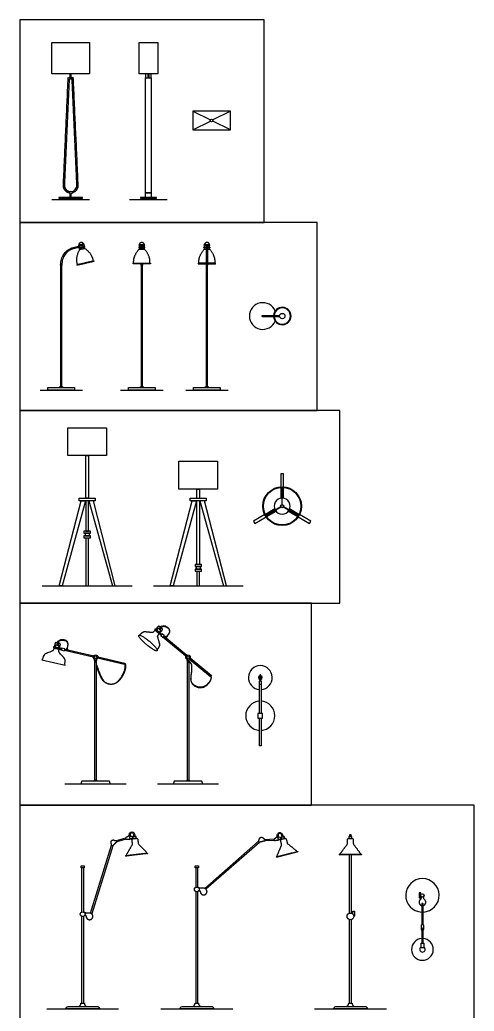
# Model space of a CAD drawing. Header units: millimetres. Extents: x 0 to 42.1, y -0.3 to 16.1.
# Drawn here: x 19.28 to 23.62, y 5.4 to 14.88 of the extents above; entities that cross this region are included whole.
import ezdxf

# ---------------------------------------------------------------- set-up
doc = ezdxf.new("R2010")
doc.units = ezdxf.units.MM
for name, color, linetype, true_color in [('2D$AG-DETAILS', 7, 'Continuous', 0x66ffff), ('2D$AG-DIAGRAM', 7, 'Continuous', 0xfecc66), ('2D$AG-FURNITURE', 7, 'Continuous', 0x66ccff), ('2D$AG-GUIDES', 7, 'Continuous', 0xcccccc), ('2D$X-VPRT', 6, 'Continuous', 0xff00ff), ('AG-DIAGRAM', 7, 'Continuous', 0xfecc66), ('AG-FURNITURE', 7, 'Continuous', 0x66ccff), ('X-VPRT', 6, 'Continuous', 0xff00ff)]:
    doc.layers.add(name, color=color, linetype=linetype, true_color=true_color)

msp = doc.modelspace()

# ---------------------------------------------------------------- linework, layer by layer
at = {"layer": '2D$AG-DETAILS'}
for points in [[(20.9304, 14.0036), (21.099, 13.9203)], [(21.2904, 14.0036), (21.1218, 13.9203)], [(20.9304, 13.8258), (21.099, 13.909)], [(21.2904, 13.8258), (21.1218, 13.909)]]:
    msp.add_lwpolyline(points, dxfattribs=at)
at = {"layer": '2D$AG-DIAGRAM'}
for points in [[(19.5833, 13.1587), (19.9433, 13.1587)], [(20.3267, 13.1587), (20.6867, 13.1587)], [(19.4706, 11.3368), (19.8763, 11.3368)], [(20.2407, 11.3368), (20.6465, 11.3368)], [(20.8638, 11.3368), (21.2696, 11.3368)], [(19.492, 9.4688), (20.3517, 9.4688)], [(20.554, 9.4688), (21.4136, 9.4688)]]:
    msp.add_lwpolyline(points, dxfattribs=at)
for points in [[(19.5345, 5.4261), (19.8782, 5.4261), (20.222, 5.4261)], [(20.6254, 5.4261), (20.9691, 5.4261), (21.3129, 5.4261)], [(22.0942, 5.4261), (22.4379, 5.4261), (22.7817, 5.4261)]]:
    msp.add_open_spline(points, degree=2, dxfattribs=at)
at = {"layer": '2D$AG-FURNITURE'}
for p, q in [((19.8493, 12.6814), (19.8988, 12.6929)), ((20.4182, 12.6862), (20.469, 12.6862)), ((21.0413, 12.6862), (21.0617, 12.6862)), ((21.0717, 12.6862), (21.0921, 12.6862))]:
    msp.add_line(p, q, dxfattribs=at)
for points in [[(19.5833, 14.6587), (19.9433, 14.6587), (19.9433, 14.3603), (19.5833, 14.3603)], [(20.4178, 14.6587), (20.5956, 14.6587), (20.5956, 14.3603), (20.4178, 14.3603)], [(19.7569, 14.3208), (19.7696, 14.3208), (19.7696, 14.3603), (19.7569, 14.3603)], [(20.4806, 14.3208), (20.5329, 14.3208), (20.5329, 14.3603), (20.4806, 14.3603)], [(20.4806, 14.3208), (20.5329, 14.3208), (20.5329, 13.2233), (20.4806, 13.2233)], [(20.5004, 14.3208), (20.5131, 14.3208), (20.5131, 14.3603), (20.5004, 14.3603)], [(20.9304, 14.0036), (20.9304, 13.8258), (21.2904, 13.8258), (21.2904, 14.0036)], [(19.649, 13.1714), (19.8776, 13.1714), (19.8776, 13.1778), (19.649, 13.1778)], [(19.6617, 13.1714), (19.8649, 13.1714), (19.8649, 13.1587), (19.6617, 13.1587)], [(20.4305, 13.1714), (20.5829, 13.1714), (20.5829, 13.1778), (20.4305, 13.1778)], [(20.4432, 13.1714), (20.5702, 13.1714), (20.5702, 13.1587), (20.4432, 13.1587)], [(20.4806, 13.2233), (20.5329, 13.2233), (20.5329, 13.1778), (20.4806, 13.1778)], [(19.8009, 11.3368), (19.5459, 11.3368), (19.5459, 11.3622), (19.8009, 11.3622)], [(19.6544, 11.3622), (19.6925, 11.3622), (19.6925, 11.3654), (19.6544, 11.3654)], [(20.5711, 11.3368), (20.3161, 11.3368), (20.3161, 11.3622), (20.5711, 11.3622)], [(20.4246, 11.3622), (20.4627, 11.3622), (20.4627, 11.3654), (20.4246, 11.3654)], [(21.1942, 11.3368), (20.9392, 11.3368), (20.9392, 11.3622), (21.1942, 11.3622)], [(21.0477, 11.3622), (21.0858, 11.3622), (21.0858, 11.3654), (21.0477, 11.3654)], [(19.7368, 10.9788), (20.1068, 10.9788), (20.1068, 10.7121), (19.7368, 10.7121)], [(19.9345, 10.307), (19.9091, 10.307), (19.9091, 10.7121), (19.9345, 10.7121)], [(20.7988, 10.6588), (21.1688, 10.6588), (21.1688, 10.3921), (20.7988, 10.3921)], [(19.9057, 10.2816), (19.6814, 9.4688), (19.6534, 9.4688), (19.8625, 10.2816)], [(19.8456, 10.2816), (19.8456, 10.307), (19.998, 10.307), (19.998, 10.2816)], [(19.9345, 10.2816), (19.9091, 10.2816), (19.9091, 9.9915), (19.9345, 9.9915)], [(19.938, 10.2816), (20.1623, 9.4688), (20.1903, 9.4688), (19.9812, 10.2816)], [(20.9677, 10.2816), (20.7433, 9.4688), (20.7153, 9.4688), (20.9245, 10.2816)], [(20.9076, 10.2816), (20.9076, 10.307), (21.06, 10.307), (21.06, 10.2816)], [(20.9999, 10.2816), (21.2243, 9.4688), (21.2523, 9.4688), (21.0432, 10.2816)], [(19.9532, 9.9915), (19.8904, 9.9915), (19.8904, 9.9725), (19.9532, 9.9725)], [(19.9532, 9.9471), (19.8904, 9.9471), (19.8904, 9.928), (19.9532, 9.928)], [(19.9424, 9.9725), (19.9013, 9.9725), (19.9013, 9.9471), (19.9424, 9.9471)], [(21.0152, 9.6715), (20.9524, 9.6715), (20.9524, 9.6525), (21.0152, 9.6525)], [(21.0152, 9.6271), (20.9524, 9.6271), (20.9524, 9.608), (21.0152, 9.608)], [(21.0044, 9.6525), (20.9632, 9.6525), (20.9632, 9.6271), (21.0044, 9.6271)], [(20.326, 7.0556), (20.3546, 7.0556), (20.3546, 7.0735), (20.326, 7.0735)], [(20.3611, 7.0525), (20.3913, 7.056), (20.3893, 7.0732), (20.3591, 7.0696)], [(20.3654, 7.0704), (20.383, 7.0725), (20.381, 7.0892), (20.3634, 7.0871)], [(21.745, 7.0469), (21.7734, 7.0506), (21.7711, 7.0684), (21.7427, 7.0647)], [(21.7802, 7.0484), (21.8098, 7.0558), (21.8055, 7.0726), (21.776, 7.0651)], [(21.7822, 7.0667), (21.7993, 7.071), (21.7952, 7.0873), (21.7781, 7.083)], [(22.4227, 7.055), (22.4532, 7.055), (22.4532, 7.0723), (22.4227, 7.0723)], [(22.4291, 7.0723), (22.4468, 7.0723), (22.4468, 7.0892), (22.4291, 7.0892)], [(19.8625, 6.7736), (19.8625, 6.792), (19.8939, 6.792), (19.8939, 6.7736)], [(20.9534, 6.7736), (20.9534, 6.792), (20.9848, 6.792), (20.9848, 6.7736)], [(23.1141, 6.0556), (23.1389, 6.0556), (23.1389, 6.0096), (23.1141, 6.0096)]]:
    msp.add_lwpolyline(points, close=True, dxfattribs=at)
for points in [[(20.4486, 12.545), (20.4486, 12.5333), (20.4386, 12.5333), (20.4386, 12.545)], [(21.7982, 10.4141), (21.7982, 10.5385), (21.7728, 10.5385), (21.7728, 10.4141)], [(20.9711, 10.307), (20.9711, 10.3921), (20.9965, 10.3921), (20.9965, 10.307)], [(21.7728, 10.4077), (21.7728, 10.3047)], [(21.784, 10.4082), (21.784, 10.2451)], [(21.7871, 10.2451), (21.7871, 10.4082)], [(21.7982, 10.3047), (21.7982, 10.4077)], [(20.9965, 10.2816), (20.9965, 9.6715), (20.9711, 9.6715), (20.9711, 10.2816)], [(21.6194, 10.1483), (21.5117, 10.0861), (21.5244, 10.0641), (21.6321, 10.1263)], [(21.7141, 10.203), (21.6249, 10.1514)], [(21.7713, 10.2231), (21.6301, 10.1416)], [(21.6316, 10.1389), (21.7728, 10.2204)], [(21.6376, 10.1294), (21.7268, 10.181)], [(21.7983, 10.2204), (21.9395, 10.1389)], [(21.941, 10.1416), (21.7998, 10.2231)], [(21.8443, 10.181), (21.9335, 10.1294)], [(21.9462, 10.1514), (21.857, 10.203)], [(21.939, 10.1263), (22.0467, 10.0641), (22.0594, 10.0861), (21.9517, 10.1483)], [(19.9091, 9.928), (19.9091, 9.4688), (19.9345, 9.4688), (19.9345, 9.928)], [(20.9711, 9.608), (20.9711, 9.4688), (20.9965, 9.4688), (20.9965, 9.608)], [(20.2006, 7.0349), (20.2899, 7.0618)], [(20.294, 7.0484), (20.2043, 7.0213)], [(20.3436, 7.0556), (20.3436, 7.0489), (20.3538, 7.0489)], [(20.3599, 7.0623), (20.3546, 7.0623)], [(21.0449, 6.5777), (21.5589, 7.0277)], [(21.5685, 7.0175), (21.0574, 6.5702)], [(21.6204, 7.045), (21.7092, 7.0495)], [(21.7143, 7.0356), (21.6207, 7.0309)], [(21.7625, 7.0492), (21.7634, 7.0426), (21.7735, 7.0439)], [(21.7778, 7.058), (21.7726, 7.0573)], [(19.954, 6.3407), (20.1538, 6.9895)], [(20.1673, 6.9854), (19.9665, 6.3332)], [(22.4276, 6.8986), (22.4276, 6.3406)], [(22.4483, 6.3406), (22.4483, 6.8986)], [(19.8886, 6.3512), (19.8886, 6.7736), (19.8678, 6.7736), (19.8678, 6.3512)], [(20.9795, 6.5882), (20.9795, 6.7736), (20.9587, 6.7736), (20.9587, 6.5882)], [(20.9587, 6.5476), (20.9587, 5.4801), (20.9795, 5.4801), (20.9795, 6.5476)], [(23.1115, 6.5155), (23.1115, 6.5338), (23.0968, 6.5338), (23.0968, 6.4882), (23.1115, 6.4882), (23.1115, 6.5066)], [(22.4607, 6.3327), (22.4607, 6.3587), (22.4763, 6.3587), (22.4763, 6.3124), (22.4698, 6.3124)], [(19.8678, 6.3106), (19.8678, 5.4801), (19.8886, 5.4801), (19.8886, 6.3106)], [(22.4276, 6.2802), (22.4276, 5.4801), (22.4483, 5.4801), (22.4483, 6.2802)]]:
    msp.add_lwpolyline(points, dxfattribs=at)
for centre, radius in [((21.1104, 13.9147), 0.0127), ((21.7869, 12.0461), 0.0254), ((21.7855, 10.2295), 0.185), ((21.7855, 10.2295), 0.1787), ((21.7855, 10.2295), 0.0156), ((21.7855, 10.2295), 0.0127), ((23.1265, 6.511), 0.0157), ((19.8782, 6.3309), 0.0228), ((22.4379, 6.3104), 0.0319)]:
    msp.add_circle(centre, radius, dxfattribs=at)
for centre, radius, start, end in [((21.6004, 12.0461), 0.1275, 21.97702, 338.02298), ((21.7869, 12.0461), 0.0833, 184.38211, 175.61789), ((21.7869, 12.0461), 0.0778, 184.69606, 175.30394), ((21.7855, 10.2295), 0.0762, 91.16008, 208.83992), ((21.7855, 10.2295), 0.0762, 331.16008, 88.83992), ((21.7855, 10.2295), 0.0762, 211.16008, 328.83992), ((23.1265, 6.511), 0.16, 272.52228, 267.47772), ((23.1265, 5.9947), 0.104, 93.88123, 86.11877), ((23.1265, 5.9947), 0.0262, 118.14413, 61.85587)]:
    msp.add_arc(centre, radius, start, end, dxfattribs=at)
for points, weights, degree, knots in [([(19.7569, 13.2233), (19.6879, 13.2293), (19.691, 13.2985), (19.7141, 13.8097), (19.7371, 14.3208), (19.7633, 14.3208), (19.7894, 14.3208), (19.8124, 13.8097), (19.8355, 13.2985), (19.8386, 13.2293), (19.7696, 13.2233), (19.7696, 13.2005), (19.7696, 13.1778), (19.7633, 13.1778), (19.7569, 13.1778), (19.7569, 13.2005), (19.7569, 13.2233)], [1, 0.722119362819, 1, 1, 1, 1, 1, 1, 1, 0.722119362819, 1, 1, 1, 1, 1, 1, 1], 2, [0.980078, 0.980078, 0.980078, 1.34246, 1.34246, 2.34246, 2.34246, 3.34246, 3.34246, 4.34246, 4.34246, 4.704842, 4.704842, 4.992681, 4.992681, 5.013514, 5.013514, 5.301353, 5.301353, 5.301353]), ([(19.7037, 13.298), (19.7265, 13.803), (19.7492, 14.3081), (19.7633, 14.3081), (19.7773, 14.3081), (19.8, 13.803), (19.8228, 13.298), (19.8239, 13.2725), (19.8063, 13.2541), (19.7887, 13.2357), (19.7633, 13.2357), (19.7378, 13.2357), (19.7202, 13.2541), (19.7026, 13.2725), (19.7037, 13.298)], [1, 1, 1, 1, 1, 1, 1, 0.919513550984, 1, 0.919513550984, 1, 0.919513550984, 1, 0.919513550984, 1], 2, [0, 0, 0, 2.007673, 2.007673, 3.096581, 3.096581, 5.104254, 5.104254, 5.493586, 5.493586, 5.882918, 5.882918, 6.272249, 6.272249, 6.661581, 6.661581, 6.661581]), ([(19.8932, 12.7311), (19.8939, 12.728), (19.8908, 12.7273), (19.8661, 12.7216), (19.8413, 12.7158), (19.8382, 12.7151), (19.8375, 12.7182), (19.8368, 12.7213), (19.8399, 12.722), (19.8646, 12.7277), (19.8893, 12.7335), (19.8924, 12.7342), (19.8932, 12.7311)], [1, 0.707106781185, 1, 1, 1, 0.707106781184, 1, 0.707106781185, 1, 1, 1, 0.707106781184, 1], 2, [0, 0, 0, 0.0163625, 0.0163625, 0.1650735, 0.1650735, 0.1814359, 0.1814359, 0.1977984, 0.1977984, 0.3465094, 0.3465094, 0.3628719, 0.3628719, 0.3628719]), ([(19.8889, 12.7334), (19.8802, 12.7523), (19.86, 12.7476), (19.8397, 12.7429), (19.8404, 12.7221)], [1, 0.773959509561, 1, 0.773959509562, 1], 2, [0.6072509, 0.6072509, 0.6072509, 0.7215385, 0.7215385, 0.8358262, 0.8358262, 0.8358262]), ([(19.8987, 12.7074), (19.8994, 12.7043), (19.8963, 12.7036), (19.8716, 12.6978), (19.8468, 12.6921), (19.8437, 12.6913), (19.843, 12.6944), (19.8423, 12.6975), (19.8454, 12.6983), (19.8701, 12.704), (19.8949, 12.7098), (19.898, 12.7105), (19.8987, 12.7074)], [1, 0.707106781185, 1, 1, 1, 0.707106781184, 1, 0.707106781185, 1, 1, 1, 0.707106781184, 1], 2, [0, 0, 0, 0.0163625, 0.0163625, 0.1650735, 0.1650735, 0.1814359, 0.1814359, 0.1977984, 0.1977984, 0.3465094, 0.3465094, 0.3628719, 0.3628719, 0.3628719]), ([(20.4722, 12.7247), (20.4722, 12.7215), (20.469, 12.7215), (20.4436, 12.7215), (20.4182, 12.7215), (20.415, 12.7215), (20.415, 12.7247), (20.415, 12.7279), (20.4182, 12.7279), (20.4436, 12.7279), (20.469, 12.7279), (20.4722, 12.7279), (20.4722, 12.7247)], [1, 0.707106781185, 1, 1, 1, 0.707106781184, 1, 0.707106781185, 1, 1, 1, 0.707106781184, 1], 2, [0, 0, 0, 0.0163625, 0.0163625, 0.1650735, 0.1650735, 0.1814359, 0.1814359, 0.1977984, 0.1977984, 0.3465094, 0.3465094, 0.3628719, 0.3628719, 0.3628719]), ([(20.4722, 12.7003), (20.4722, 12.6972), (20.469, 12.6972), (20.4436, 12.6972), (20.4182, 12.6972), (20.415, 12.6972), (20.415, 12.7003), (20.415, 12.7035), (20.4182, 12.7035), (20.4436, 12.7035), (20.469, 12.7035), (20.4722, 12.7035), (20.4722, 12.7003)], [1, 0.707106781185, 1, 1, 1, 0.707106781184, 1, 0.707106781185, 1, 1, 1, 0.707106781184, 1], 2, [0, 0, 0, 0.0163625, 0.0163625, 0.1650735, 0.1650735, 0.1814359, 0.1814359, 0.1977984, 0.1977984, 0.3465094, 0.3465094, 0.3628719, 0.3628719, 0.3628719]), ([(20.4685, 12.7279), (20.4644, 12.7482), (20.4436, 12.7482), (20.4228, 12.7482), (20.4187, 12.7279)], [1, 0.773959509561, 1, 0.773959509562, 1], 2, [0.6072509, 0.6072509, 0.6072509, 0.7215385, 0.7215385, 0.8358262, 0.8358262, 0.8358262]), ([(21.0953, 12.7247), (21.0953, 12.7215), (21.0921, 12.7215), (21.0667, 12.7215), (21.0413, 12.7215), (21.0381, 12.7215), (21.0381, 12.7247), (21.0381, 12.7279), (21.0413, 12.7279), (21.0667, 12.7279), (21.0921, 12.7279), (21.0953, 12.7279), (21.0953, 12.7247)], [1, 0.707106781185, 1, 1, 1, 0.707106781184, 1, 0.707106781185, 1, 1, 1, 0.707106781184, 1], 2, [0, 0, 0, 0.0163625, 0.0163625, 0.1650735, 0.1650735, 0.1814359, 0.1814359, 0.1977984, 0.1977984, 0.3465094, 0.3465094, 0.3628719, 0.3628719, 0.3628719]), ([(21.0617, 12.6972), (21.0515, 12.6972), (21.0413, 12.6972), (21.0381, 12.6972), (21.0381, 12.7003), (21.0381, 12.7035), (21.0413, 12.7035), (21.0515, 12.7035), (21.0617, 12.7035)], [1, 1, 1, 0.707106781184, 1, 0.707106781185, 1, 1, 1], 2, [0.1052972, 0.1052972, 0.1052972, 0.1650735, 0.1650735, 0.1814359, 0.1814359, 0.1977984, 0.1977984, 0.2575747, 0.2575747, 0.2575747]), ([(21.0916, 12.7279), (21.0875, 12.7482), (21.0667, 12.7482), (21.0459, 12.7482), (21.0418, 12.7279)], [1, 0.773959509561, 1, 0.773959509562, 1], 2, [0.6072509, 0.6072509, 0.6072509, 0.7215385, 0.7215385, 0.8358262, 0.8358262, 0.8358262]), ([(21.0617, 12.5333), (21.0617, 12.6272), (21.0617, 12.7097), (21.0617, 12.7146), (21.0667, 12.7146), (21.0717, 12.7146), (21.0717, 12.7097), (21.0717, 12.6272), (21.0717, 12.5333)], [1, 1, 1, 0.707106781187, 1, 0.707106781187, 1, 1, 1], 2, [0.1143346, 0.1143346, 0.1143346, 0.1497293, 0.1497293, 0.1753954, 0.1753954, 0.2010614, 0.2010614, 0.2364561, 0.2364561, 0.2364561]), ([(21.0717, 12.7035), (21.0819, 12.7035), (21.0921, 12.7035), (21.0953, 12.7035), (21.0953, 12.7003), (21.0953, 12.6972), (21.0921, 12.6972), (21.0819, 12.6972), (21.0717, 12.6972)], [1, 1, 1, 0.707106781184, 1, 0.707106781185, 1, 1, 1], 2, [0.2867331, 0.2867331, 0.2867331, 0.3465094, 0.3465094, 0.3628719, 0.3628719, 0.3792343, 0.3792343, 0.4390106, 0.4390106, 0.4390106]), ([(19.9865, 12.5718), (19.9858, 12.575), (19.9826, 12.5742), (19.9046, 12.5561), (19.8266, 12.5379), (19.8234, 12.5372), (19.8242, 12.534), (19.8249, 12.5308), (19.8281, 12.5315), (19.9061, 12.5497), (19.9841, 12.5678), (19.9873, 12.5686), (19.9865, 12.5718)], [1, 0.707106781187, 1, 1, 1, 0.707106781186, 1, 0.707106781187, 1, 1, 1, 0.707106781186, 1], 2, [0, 0, 0, 0.016922, 0.016922, 0.505416, 0.505416, 0.522338, 0.522338, 0.539259, 0.539259, 1.027753, 1.027753, 1.044675, 1.044675, 1.044675]), ([(20.527, 12.5483), (20.527, 12.5516), (20.5237, 12.5516), (20.4436, 12.5516), (20.3636, 12.5516), (20.3603, 12.5516), (20.3603, 12.5483), (20.3603, 12.545), (20.3636, 12.545), (20.4436, 12.545), (20.5237, 12.545), (20.527, 12.545), (20.527, 12.5483)], [1, 0.707106781187, 1, 1, 1, 0.707106781186, 1, 0.707106781187, 1, 1, 1, 0.707106781186, 1], 2, [0, 0, 0, 0.016922, 0.016922, 0.505416, 0.505416, 0.522338, 0.522338, 0.539259, 0.539259, 1.027753, 1.027753, 1.044675, 1.044675, 1.044675]), ([(21.0617, 12.5516), (21.0242, 12.5516), (20.9867, 12.5516), (20.9834, 12.5516), (20.9834, 12.5483), (20.9834, 12.545), (20.9867, 12.545), (21.0242, 12.545), (21.0617, 12.545)], [1, 1, 1, 0.707106781186, 1, 0.707106781187, 1, 1, 1], 2, [1.3210387, 1.3210387, 1.3210387, 1.5500908, 1.5500908, 1.5670126, 1.5670126, 1.5839343, 1.5839343, 1.8129864, 1.8129864, 1.8129864]), ([(21.0717, 12.545), (21.1092, 12.545), (21.1468, 12.545), (21.15, 12.545), (21.15, 12.5483), (21.15, 12.5516), (21.1468, 12.5516), (21.1092, 12.5516), (21.0717, 12.5516)], [1, 1, 1, 0.707106781186, 1, 0.707106781187, 1, 1, 1], 2, [0.7987012, 0.7987012, 0.7987012, 1.0277533, 1.0277533, 1.0446751, 1.0446751, 1.0615968, 1.0615968, 1.2906489, 1.2906489, 1.2906489]), ([(21.7624, 12.0397), (21.682, 12.0397), (21.6004, 12.0397), (21.594, 12.0397), (21.594, 12.0461), (21.594, 12.0524), (21.6004, 12.0524), (21.682, 12.0524), (21.7624, 12.0524)], [1, 1, 1, 0.707106781187, 1, 0.707106781187, 1, 1, 1], 2, [0.644819, 0.644819, 0.644819, 1.180654, 1.180654, 1.21347, 1.21347, 1.246286, 1.246286, 1.782121, 1.782121, 1.782121]), ([(20.1502, 7.0125), (20.1536, 7.0017), (20.1534, 6.9924), (20.1532, 6.9859), (20.1594, 6.9839), (20.1657, 6.982), (20.1692, 6.9875), (20.1739, 6.9949), (20.1831, 7.0014), (20.1863, 7.0037), (20.1885, 7.0069), (20.1934, 7.0141), (20.2023, 7.0196), (20.208, 7.0231), (20.206, 7.0294), (20.2039, 7.0358), (20.1973, 7.0354), (20.1876, 7.0347), (20.18, 7.0383), (20.1673, 7.0444), (20.1567, 7.0352), (20.146, 7.0259), (20.1502, 7.0125)], [1, 1, 1, 0.793995548962, 1, 0.793995548962, 1, 1, 1, 0.984219236863, 1, 1, 1, 0.787991010291, 1, 0.787991010291, 1, 1, 1, 0.836094443623, 1, 0.836094443623, 1], 2, [0.2763226, 0.2763226, 0.2763226, 0.3393226, 0.3393226, 0.369517, 0.369517, 0.3997115, 0.3997115, 0.4582965, 0.4582965, 0.483351, 0.483351, 0.5406708, 0.5406708, 0.5713188, 0.5713188, 0.6019668, 0.6019668, 0.653427, 0.653427, 0.7352103, 0.7352103, 0.8169935, 0.8169935, 0.8169935]), ([(20.3398, 7.0735), (20.3355, 7.0801), (20.3276, 7.0809), (20.3198, 7.0817), (20.3143, 7.0761), (20.3069, 7.0687), (20.2943, 7.0647), (20.2868, 7.0626), (20.2882, 7.0549), (20.2897, 7.0472), (20.2974, 7.048), (20.3103, 7.0493), (20.3247, 7.0482), (20.3344, 7.0474), (20.3398, 7.0556)], [1, 0.902078589555, 1, 0.902078589555, 1, 1, 1, 0.737918350559, 1, 0.737918350559, 1, 1, 1, 0.859644315732, 1], 2, [0.0311222, 0.0311222, 0.0311222, 0.0792496, 0.0792496, 0.1273771, 0.1273771, 0.2051549, 0.2051549, 0.2393867, 0.2393867, 0.2736185, 0.2736185, 0.3606867, 0.3606867, 0.4185196, 0.4185196, 0.4185196]), ([(20.2928, 6.8916), (20.3229, 6.9433), (20.353, 6.995), (20.3551, 6.9985), (20.3546, 7.0026), (20.3525, 7.0207), (20.3503, 7.0389), (20.3489, 7.051), (20.3611, 7.0525), (20.3762, 7.0542), (20.3913, 7.056), (20.4035, 7.0575), (20.4049, 7.0453), (20.4071, 7.0272), (20.4092, 7.009), (20.4097, 7.005), (20.4125, 7.002), (20.4538, 6.9587), (20.4951, 6.9154)], [1, 1, 1, 0.948528969924, 1, 1, 1, 0.707106781186, 1, 1, 1, 0.707106781186, 1, 1, 1, 0.948528969924, 1, 1, 1], 2, [0, 0, 0, 0.966956, 0.966956, 0.992857, 0.992857, 1.683794, 1.683794, 1.746923, 1.746923, 2.301047, 2.301047, 2.364175, 2.364175, 3.055113, 3.055113, 3.081014, 3.081014, 4.04797, 4.04797, 4.04797]), ([(21.5674, 7.0495), (21.5649, 7.0384), (21.56, 7.0305), (21.5565, 7.025), (21.5609, 7.0201), (21.5653, 7.0153), (21.5711, 7.0183), (21.5789, 7.0223), (21.5902, 7.0233), (21.5941, 7.0236), (21.5975, 7.0253), (21.6055, 7.029), (21.6159, 7.0293), (21.6226, 7.0294), (21.6241, 7.0359), (21.6255, 7.0424), (21.6196, 7.0454), (21.6109, 7.0498), (21.6061, 7.0567), (21.5982, 7.0684), (21.5844, 7.0658), (21.5705, 7.0632), (21.5674, 7.0495)], [1, 1, 1, 0.793995548962, 1, 0.793995548962, 1, 1, 1, 0.984219236863, 1, 1, 1, 0.787991010291, 1, 0.787991010291, 1, 1, 1, 0.836094443623, 1, 0.836094443623, 1], 2, [0.2763226, 0.2763226, 0.2763226, 0.3393226, 0.3393226, 0.369517, 0.369517, 0.3997115, 0.3997115, 0.4582965, 0.4582965, 0.483351, 0.483351, 0.5406708, 0.5406708, 0.5713188, 0.5713188, 0.6019668, 0.6019668, 0.653427, 0.653427, 0.7352103, 0.7352103, 0.8169935, 0.8169935, 0.8169935]), ([(21.7564, 7.0665), (21.7513, 7.0725), (21.7434, 7.0723), (21.7355, 7.072), (21.7308, 7.0658), (21.7244, 7.0574), (21.7124, 7.0519), (21.7052, 7.0488), (21.7077, 7.0414), (21.7101, 7.0339), (21.7177, 7.0357), (21.7303, 7.0387), (21.7447, 7.0394), (21.7545, 7.0399), (21.7587, 7.0487)], [1, 0.902078589555, 1, 0.902078589555, 1, 1, 1, 0.737918350559, 1, 0.737918350559, 1, 1, 1, 0.859644315732, 1], 2, [0.0311222, 0.0311222, 0.0311222, 0.0792496, 0.0792496, 0.1273771, 0.1273771, 0.2051549, 0.2051549, 0.2393867, 0.2393867, 0.2736185, 0.2736185, 0.3606867, 0.3606867, 0.4185196, 0.4185196, 0.4185196]), ([(21.7334, 6.88), (21.7565, 6.9352), (21.7797, 6.9903), (21.7813, 6.9941), (21.7803, 6.9981), (21.7758, 7.0158), (21.7713, 7.0335), (21.7684, 7.0454), (21.7802, 7.0484), (21.795, 7.0521), (21.8098, 7.0558), (21.8216, 7.0588), (21.8246, 7.0469), (21.8291, 7.0292), (21.8336, 7.0115), (21.8346, 7.0075), (21.8377, 7.005), (21.8843, 6.9674), (21.9308, 6.9298)], [1, 1, 1, 0.948528969924, 1, 1, 1, 0.707106781186, 1, 1, 1, 0.707106781186, 1, 1, 1, 0.948528969924, 1, 1, 1], 2, [0, 0, 0, 0.966956, 0.966956, 0.992857, 0.992857, 1.683794, 1.683794, 1.746923, 1.746923, 2.301047, 2.301047, 2.364175, 2.364175, 3.055113, 3.055113, 3.081014, 3.081014, 4.04797, 4.04797, 4.04797]), ([(22.3361, 6.9032), (22.3721, 6.9511), (22.408, 6.9989), (22.4105, 7.0022), (22.4105, 7.0063), (22.4105, 7.0245), (22.4105, 7.0428), (22.4105, 7.055), (22.4227, 7.055), (22.4379, 7.055), (22.4532, 7.055), (22.4654, 7.055), (22.4654, 7.0428), (22.4654, 7.0245), (22.4654, 7.0063), (22.4654, 7.0022), (22.4679, 6.9989), (22.5038, 6.9511), (22.5398, 6.9032)], [1, 1, 1, 0.948528969924, 1, 1, 1, 0.707106781186, 1, 1, 1, 0.707106781186, 1, 1, 1, 0.948528969924, 1, 1, 1], 2, [0, 0, 0, 0.966956, 0.966956, 0.992857, 0.992857, 1.683794, 1.683794, 1.746923, 1.746923, 2.301047, 2.301047, 2.364175, 2.364175, 3.055113, 3.055113, 3.081014, 3.081014, 4.04797, 4.04797, 4.04797]), ([(20.29, 6.8889), (20.2902, 6.8866), (20.2925, 6.8869), (20.3945, 6.8989), (20.4965, 6.9109), (20.4988, 6.9112), (20.4985, 6.9135), (20.4982, 6.9158), (20.496, 6.9155), (20.394, 6.9035), (20.292, 6.8915), (20.2897, 6.8912), (20.29, 6.8889)], [1, 0.707106781187, 1, 1, 1, 0.707106781185, 1, 0.707106781193, 1, 1, 1, 0.707106781186, 1], 2, [0, 0, 0, 0.011875, 0.011875, 0.685732, 0.685732, 0.697606, 0.697606, 0.709481, 0.709481, 1.383338, 1.383338, 1.395213, 1.395213, 1.395213]), ([(21.7309, 6.877), (21.7314, 6.8747), (21.7337, 6.8753), (21.8332, 6.9004), (21.9328, 6.9255), (21.935, 6.9261), (21.9345, 6.9283), (21.9339, 6.9305), (21.9317, 6.93), (21.8321, 6.9049), (21.7325, 6.8798), (21.7303, 6.8792), (21.7309, 6.877)], [1, 0.707106781187, 1, 1, 1, 0.707106781185, 1, 0.707106781193, 1, 1, 1, 0.707106781186, 1], 2, [0, 0, 0, 0.011875, 0.011875, 0.685732, 0.685732, 0.697606, 0.697606, 0.709481, 0.709481, 1.383338, 1.383338, 1.395213, 1.395213, 1.395213]), ([(22.3329, 6.9009), (22.3329, 6.8986), (22.3352, 6.8986), (22.4379, 6.8986), (22.5406, 6.8986), (22.5429, 6.8986), (22.5429, 6.9009), (22.5429, 6.9032), (22.5406, 6.9032), (22.4379, 6.9032), (22.3352, 6.9032), (22.3329, 6.9032), (22.3329, 6.9009)], [1, 0.707106781187, 1, 1, 1, 0.707106781185, 1, 0.707106781193, 1, 1, 1, 0.707106781186, 1], 2, [0, 0, 0, 0.011875, 0.011875, 0.685732, 0.685732, 0.697606, 0.697606, 0.709481, 0.709481, 1.383338, 1.383338, 1.395213, 1.395213, 1.395213]), ([(20.9919, 6.5679), (20.9919, 6.5907), (20.9691, 6.5907), (20.9463, 6.5907), (20.9463, 6.5679), (20.9463, 6.5451), (20.9691, 6.5451), (20.9919, 6.5451), (20.9919, 6.5679)], [1, 0.707106781187, 1, 0.707106781187, 1, 0.707106781187, 1, 0.707106781187, 1], 2, [0, 0, 0, 0.1174634, 0.1174634, 0.2349267, 0.2349267, 0.3523901, 0.3523901, 0.4698534, 0.4698534, 0.4698534]), ([(20.9872, 6.5541), (21.0013, 6.5608), (21.0035, 6.543), (21.0063, 6.5221), (21.0266, 6.5166), (21.047, 6.511), (21.0601, 6.5275), (21.0732, 6.5439), (21.0632, 6.5625), (21.0532, 6.581), (21.0322, 6.5792), (20.9996, 6.5756), (20.9826, 6.5863)], [1, 1, 1, 0.834669101498, 1, 0.834669101498, 1, 0.834669101498, 1, 0.834669101498, 1, 1, 1], 2, [0, 0, 0, 0.0893956, 0.0893956, 0.2183258, 0.2183258, 0.347256, 0.347256, 0.4761862, 0.4761862, 0.6051164, 0.6051164, 0.7193291, 0.7193291, 0.7193291]), ([(23.1153, 6.5), (23.1159, 6.4895), (23.1122, 6.4762), (23.0954, 6.4607), (23.0918, 6.4473), (23.0965, 6.4342), (23.1002, 6.4238), (23.1085, 6.4164), (23.1195, 6.4139)], [1, 1, 1, 0.879066015347, 0.879066015347, 1, 0.901767707646, 0.883327570399, 0.94467958826], 3, [0, 0, 0, 0, 0.1083568, 0.1083568, 0.2365758, 0.2365758, 0.2365758, 0.3407255, 0.3407255, 0.3407255, 0.3407255]), ([(23.1336, 6.4139), (23.1445, 6.4164), (23.1528, 6.4238), (23.1566, 6.4342), (23.1613, 6.4473), (23.1577, 6.4607), (23.1409, 6.4762), (23.1372, 6.4895), (23.1377, 6.5)], [0.944679588262, 0.883327570399, 0.901767707645, 1, 0.879066015347, 0.879066015347, 1, 1, 1], 3, [0.388864, 0.388864, 0.388864, 0.388864, 0.4930137, 0.4930137, 0.4930137, 0.6212327, 0.6212327, 0.7295895, 0.7295895, 0.7295895, 0.7295895]), ([(19.8963, 6.3171), (19.9104, 6.3238), (19.9125, 6.306), (19.9154, 6.2851), (19.9357, 6.2796), (19.956, 6.274), (19.9692, 6.2905), (19.9823, 6.307), (19.9723, 6.3255), (19.9623, 6.3441), (19.9413, 6.3422), (19.9087, 6.3386), (19.8917, 6.3493)], [1, 1, 1, 0.834669101498, 1, 0.834669101498, 1, 0.834669101498, 1, 0.834669101498, 1, 1, 1], 2, [0, 0, 0, 0.0893956, 0.0893956, 0.2183258, 0.2183258, 0.347256, 0.347256, 0.4761862, 0.4761862, 0.6051164, 0.6051164, 0.7193291, 0.7193291, 0.7193291]), ([(23.1336, 6.23), (23.1336, 6.4149), (23.1336, 6.4269), (23.1336, 6.4339), (23.1265, 6.4339), (23.1195, 6.4339), (23.1195, 6.4269), (23.1195, 6.4149), (23.1195, 6.23)], [1, 1, 1, 0.707106781187, 1, 0.707106781186, 1, 1, 1], 2, [1.390674, 1.390674, 1.390674, 2.603696, 2.603696, 2.639988, 2.639988, 2.67628, 2.67628, 3.889302, 3.889302, 3.889302]), ([(23.1336, 6.1791), (23.1386, 6.1805), (23.1386, 6.1858), (23.1386, 6.2046), (23.1386, 6.2233), (23.1386, 6.2303), (23.1316, 6.2303), (23.1265, 6.2303), (23.1214, 6.2303), (23.1144, 6.2303), (23.1144, 6.2233), (23.1144, 6.2046), (23.1144, 6.1858), (23.1144, 6.1805), (23.1195, 6.1791)], [1, 0.799192058221, 1, 1, 1, 0.707106781186, 1, 1, 1, 0.707106781187, 1, 1, 1, 0.799192058192, 1], 2, [0.2352241, 0.2352241, 0.2352241, 0.2648638, 0.2648638, 0.3879705, 0.3879705, 0.4240705, 0.4240705, 0.4575276, 0.4575276, 0.4936276, 0.4936276, 0.6167343, 0.6167343, 0.646374, 0.646374, 0.646374]), ([(23.1336, 6.0556), (23.1336, 6.1761), (23.1336, 6.1873), (23.1336, 6.1943), (23.1265, 6.1943), (23.1195, 6.1943), (23.1195, 6.1873), (23.1195, 6.1761), (23.1195, 6.0556)], [1, 1, 1, 0.707106781187, 1, 0.707106781186, 1, 1, 1], 2, [1.470032, 1.470032, 1.470032, 2.603696, 2.603696, 2.639988, 2.639988, 2.67628, 2.67628, 3.809944, 3.809944, 3.809944]), ([(20.0382, 5.4304), (20.0382, 5.4491), (20.0196, 5.4491), (19.8782, 5.4491), (19.7369, 5.4491), (19.7182, 5.4491), (19.7182, 5.4304), (19.7182, 5.4282), (19.7182, 5.4261), (19.8782, 5.4261), (20.0382, 5.4261), (20.0382, 5.4282), (20.0382, 5.4304)], [1, 0.707106781187, 1, 1, 1, 0.707106781187, 1, 1, 1, 1, 1, 1, 1], 2, [0.187605, 0.187605, 0.187605, 0.283843, 0.283843, 1.167144, 1.167144, 1.263382, 1.263382, 1.450987, 1.450987, 2.500987, 2.500987, 2.688592, 2.688592, 2.688592]), ([(21.1291, 5.4304), (21.1291, 5.4491), (21.1105, 5.4491), (20.9691, 5.4491), (20.8278, 5.4491), (20.8091, 5.4491), (20.8091, 5.4304), (20.8091, 5.4282), (20.8091, 5.4261), (20.9691, 5.4261), (21.1291, 5.4261), (21.1291, 5.4282), (21.1291, 5.4304)], [1, 0.707106781187, 1, 1, 1, 0.707106781187, 1, 1, 1, 1, 1, 1, 1], 2, [0.187605, 0.187605, 0.187605, 0.283843, 0.283843, 1.167144, 1.167144, 1.263382, 1.263382, 1.450987, 1.450987, 2.500987, 2.500987, 2.688592, 2.688592, 2.688592]), ([(22.598, 5.4304), (22.598, 5.4491), (22.5793, 5.4491), (22.4379, 5.4491), (22.2966, 5.4491), (22.2779, 5.4491), (22.2779, 5.4304), (22.2779, 5.4282), (22.2779, 5.4261), (22.4379, 5.4261), (22.598, 5.4261), (22.598, 5.4282), (22.598, 5.4304)], [1, 0.707106781187, 1, 1, 1, 0.707106781187, 1, 1, 1, 1, 1, 1, 1], 2, [0.187605, 0.187605, 0.187605, 0.283843, 0.283843, 1.167144, 1.167144, 1.263382, 1.263382, 1.450987, 1.450987, 2.500987, 2.500987, 2.688592, 2.688592, 2.688592])]:
    msp.add_rational_spline(points, weights, degree=degree, knots=knots, dxfattribs=at)
for points, degree, knots in [([(19.8447, 12.7014), (19.8231, 12.6964), (19.8064, 12.6925), (19.7896, 12.6886), (19.7744, 12.685), (19.744, 12.6715), (19.7074, 12.635), (19.6843, 12.5866), (19.6792, 12.5509), (19.6792, 12.5333), (19.6754, 12.5333), (19.6715, 12.5333), (19.6676, 12.5333), (19.6676, 12.5521), (19.6731, 12.5902), (19.6978, 12.642), (19.7374, 12.6813), (19.7705, 12.696), (19.787, 12.6998), (19.8037, 12.7037), (19.8205, 12.7076), (19.842, 12.7127)], 3, [1.081669, 1.081669, 1.081669, 1.081669, 1.348987, 1.348987, 1.348987, 1.502514, 1.671793, 1.849488, 2.023031, 2.023031, 2.023031, 2.061002, 2.061002, 2.061002, 2.245611, 2.435787, 2.618685, 2.785999, 2.785999, 2.785999, 3.053317, 3.053317, 3.053317, 3.053317]), ([(19.6671, 11.3654), (19.6671, 11.9494), (19.6671, 12.5333), (19.6734, 12.5333), (19.6798, 12.5333), (19.6798, 11.9494), (19.6798, 11.3654), (19.6734, 11.3654), (19.6671, 11.3654)], 2, [0, 0, 0, 3.884716, 3.884716, 3.926383, 3.926383, 7.8111, 7.8111, 7.852766, 7.852766, 7.852766]), ([(20.4373, 11.3654), (20.4373, 11.9494), (20.4373, 12.5333), (20.4436, 12.5333), (20.45, 12.5333), (20.45, 11.9494), (20.45, 11.3654), (20.4436, 11.3654), (20.4373, 11.3654)], 2, [0, 0, 0, 3.884716, 3.884716, 3.926383, 3.926383, 7.8111, 7.8111, 7.852766, 7.852766, 7.852766]), ([(21.0604, 11.3654), (21.0604, 11.9494), (21.0604, 12.5333), (21.0667, 12.5333), (21.0731, 12.5333), (21.0731, 11.9494), (21.0731, 11.3654), (21.0667, 11.3654), (21.0604, 11.3654)], 2, [0, 0, 0, 3.884716, 3.884716, 3.926383, 3.926383, 7.8111, 7.8111, 7.852766, 7.852766, 7.852766]), ([(20.3223, 7.0806), (20.3225, 7.0832), (20.3232, 7.0911), (20.3257, 7.1029), (20.3339, 7.1134), (20.3447, 7.1168), (20.3558, 7.1165), (20.3673, 7.1106), (20.3735, 7.1), (20.3756, 7.0921), (20.3762, 7.0889), (20.3762, 7.0886)], 3, [0.807482, 0.807482, 0.807482, 0.807482, 0.83301, 0.885844, 0.9247964, 0.9588444, 0.9939477, 1.0331718, 1.0808984, 1.1107408, 1.1134119, 1.1134119, 1.1134119, 1.1134119]), ([(20.3683, 7.0877), (20.3683, 7.0878), (20.3678, 7.0903), (20.3662, 7.0963), (20.3617, 7.1043), (20.3536, 7.1086), (20.347, 7.1086), (20.3423, 7.1078), (20.3378, 7.1058), (20.3345, 7.1009), (20.3322, 7.0943), (20.3309, 7.0875), (20.3305, 7.0827), (20.3303, 7.0804)], 3, [0.4489159, 0.4489159, 0.4489159, 0.4489159, 0.4496194, 0.4746277, 0.5103104, 0.5368777, 0.5619982, 0.57362, 0.5842251, 0.6097437, 0.6288176, 0.6542342, 0.6766082, 0.6766082, 0.6766082, 0.6766082]), ([(21.7381, 7.0712), (21.738, 7.0738), (21.7377, 7.0818), (21.7386, 7.0938), (21.7454, 7.1052), (21.7557, 7.1101), (21.7668, 7.1111), (21.7789, 7.1068), (21.7864, 7.0971), (21.7895, 7.0896), (21.7905, 7.0864), (21.7906, 7.0862)], 3, [0.807482, 0.807482, 0.807482, 0.807482, 0.83301, 0.885844, 0.9247964, 0.9588444, 0.9939477, 1.0331718, 1.0808984, 1.1107408, 1.1134119, 1.1134119, 1.1134119, 1.1134119]), ([(21.7828, 7.0842), (21.7828, 7.0843), (21.782, 7.0868), (21.7797, 7.0925), (21.7742, 7.0999), (21.7655, 7.1031), (21.759, 7.1022), (21.7545, 7.1008), (21.7502, 7.0982), (21.7476, 7.093), (21.7461, 7.0861), (21.7458, 7.0792), (21.746, 7.0744), (21.7461, 7.0721)], 3, [0.4489159, 0.4489159, 0.4489159, 0.4489159, 0.4496194, 0.4746277, 0.5103104, 0.5368777, 0.5619982, 0.57362, 0.5842251, 0.6097437, 0.6288176, 0.6542342, 0.6766082, 0.6766082, 0.6766082, 0.6766082]), ([(19.8315, 5.4491), (19.8584, 5.4491), (19.8623, 5.4801), (19.8782, 5.4801), (19.8941, 5.4801), (19.898, 5.4491), (19.9249, 5.4491)], 2, [-0.2029633, -0.2029633, -0.2029633, 0, 0, 0.0520977, 0.0520977, 0.255061, 0.255061, 0.255061]), ([(20.9224, 5.4491), (20.9493, 5.4491), (20.9532, 5.4801), (20.9691, 5.4801), (20.985, 5.4801), (20.9889, 5.4491), (21.0158, 5.4491)], 2, [-0.2029633, -0.2029633, -0.2029633, 0, 0, 0.0520977, 0.0520977, 0.255061, 0.255061, 0.255061]), ([(22.3913, 5.4491), (22.4181, 5.4491), (22.4221, 5.4801), (22.4379, 5.4801), (22.4538, 5.4801), (22.4578, 5.4491), (22.4846, 5.4491)], 2, [-0.2029633, -0.2029633, -0.2029633, 0, 0, 0.0520977, 0.0520977, 0.255061, 0.255061, 0.255061])]:
    msp.add_open_spline(points, degree=degree, knots=knots, dxfattribs=at)
for points in [[(19.8413, 12.7158), (19.8434, 12.707), (19.8454, 12.6983)], [(19.8468, 12.6921), (19.8481, 12.6867), (19.8493, 12.6814)], [(19.8949, 12.7098), (19.8928, 12.7186), (19.8908, 12.7273)], [(19.8988, 12.6929), (19.8976, 12.6983), (19.8963, 12.7036)], [(19.9801, 12.5737), (19.9704, 12.6401), (19.8988, 12.6929)], [(20.4182, 12.7215), (20.4182, 12.7125), (20.4182, 12.7035)], [(20.4182, 12.6972), (20.4182, 12.6917), (20.4182, 12.6862)], [(20.469, 12.7035), (20.469, 12.7125), (20.469, 12.7215)], [(20.469, 12.6862), (20.469, 12.6917), (20.469, 12.6972)], [(21.0413, 12.7215), (21.0413, 12.7125), (21.0413, 12.7035)], [(21.0413, 12.6972), (21.0413, 12.6917), (21.0413, 12.6862)], [(21.0921, 12.7035), (21.0921, 12.7125), (21.0921, 12.7215)], [(21.0921, 12.6862), (21.0921, 12.6917), (21.0921, 12.6972)], [(19.8291, 12.5385), (19.8085, 12.6024), (19.8493, 12.6814)], [(20.3661, 12.5516), (20.3605, 12.6185), (20.4182, 12.6862)], [(20.5211, 12.5516), (20.5267, 12.6185), (20.469, 12.6862)], [(20.9892, 12.5516), (20.9836, 12.6185), (21.0413, 12.6862)], [(21.1442, 12.5516), (21.1498, 12.6185), (21.0921, 12.6862)]]:
    msp.add_open_spline(points, degree=2, dxfattribs=at)
at = {"layer": '2D$AG-GUIDES'}
for points in [[(19.8782, 5.4261), (19.7182, 5.4261)], [(20.9691, 5.4261), (20.8091, 5.4261)], [(22.4379, 5.4261), (22.2779, 5.4261)]]:
    msp.add_lwpolyline(points, dxfattribs=at)
at = {"layer": '2D$X-VPRT'}
for points in [[(19.2775, 12.9413), (21.6132, 12.9413), (21.6132, 14.8761), (19.2775, 14.8761)], [(19.2775, 11.1437), (22.1212, 11.1437), (22.1212, 12.9413), (19.2775, 12.9413)], [(19.2775, 9.3039), (22.3367, 9.3039), (22.3367, 11.1437), (19.2775, 11.1437)], [(19.2775, 5.1691), (23.6214, 5.1691), (23.6214, 7.3735), (19.2775, 7.3735)]]:
    msp.add_lwpolyline(points, close=True, dxfattribs=at)
at = {"layer": 'AG-DIAGRAM'}
for points in [[(19.7089, 7.5767), (20.2945, 7.5767)], [(20.5928, 7.5767), (21.1784, 7.5767)]]:
    msp.add_lwpolyline(points, dxfattribs=at)
at = {"layer": 'AG-FURNITURE'}
for p, q in [((20.8657, 8.7954), (20.6492, 8.9761)), ((20.6582, 8.9868), (20.8753, 8.8057)), ((19.9799, 8.7855), (19.7052, 8.8491)), ((19.7084, 8.8628), (19.9838, 8.799)), ((21.5697, 8.2487), (21.5697, 8.529)), ((21.5837, 8.529), (21.5837, 8.2487)), ((19.862, 7.5767), (20.1414, 7.5767)), ((20.7459, 7.5767), (21.0253, 7.5767))]:
    msp.add_line(p, q, dxfattribs=at)
for points in [[(20.6104, 9.0242), (20.6251, 9.0418), (20.5981, 9.0643), (20.5834, 9.0467)], [(20.6065, 9.0573), (20.6167, 9.0488), (20.6386, 9.0751), (20.6285, 9.0835)], [(20.6473, 8.9738), (20.66, 8.9891), (20.6371, 9.0083), (20.6243, 8.993)], [(19.6489, 8.8746), (19.6541, 8.8969), (19.6198, 8.9048), (19.6147, 8.8825)], [(19.6305, 8.9024), (19.6434, 8.8994), (19.6511, 8.9327), (19.6382, 8.9357)], [(20.6678, 8.9788), (20.6796, 8.9689), (20.6832, 8.9732), (20.6714, 8.9831)], [(19.7045, 8.8463), (19.709, 8.8656), (19.6799, 8.8724), (19.6754, 8.853)], [(19.7206, 8.8599), (19.7356, 8.8565), (19.7369, 8.8619), (19.7218, 8.8654)], [(19.9922, 7.6116), (20.0112, 7.6116), (20.0112, 8.7377), (19.9922, 8.7377)], [(20.8761, 7.6116), (20.8951, 7.6116), (20.8951, 8.7377), (20.8761, 8.7377)], [(21.5667, 8.529), (21.5866, 8.529), (21.5866, 8.5589), (21.5667, 8.5589)], [(21.5545, 8.2487), (21.5545, 8.2051), (21.5989, 8.2051), (21.5989, 8.2487)], [(20.0112, 7.6021), (19.9922, 7.6021), (19.9922, 7.6116), (20.0112, 7.6116)], [(20.8951, 7.6021), (20.8761, 7.6021), (20.8761, 7.6116), (20.8951, 7.6116)]]:
    msp.add_lwpolyline(points, close=True, dxfattribs=at)
for points in [[(19.4872, 8.7609), (19.7099, 8.7093)], [(19.9894, 8.7685), (19.9894, 8.7544), (20.014, 8.7544), (20.014, 8.7685)], [(19.9922, 8.7544), (19.9922, 8.7377), (20.0112, 8.7377), (20.0112, 8.7544)], [(20.0232, 8.7899), (20.281, 8.7302), (20.2778, 8.7165), (20.0208, 8.776)], [(20.8733, 8.7685), (20.8733, 8.7544), (20.8979, 8.7544), (20.8979, 8.7685)], [(20.8761, 8.7544), (20.8761, 8.7377), (20.8951, 8.7377), (20.8951, 8.7544)], [(20.9063, 8.7798), (21.1095, 8.6103), (21.1005, 8.5995), (20.898, 8.7685)], [(21.5837, 8.2051), (21.5837, 7.9412), (21.5697, 7.9412), (21.5697, 8.2051)]]:
    msp.add_lwpolyline(points, dxfattribs=at)
for centre, radius in [((20.0017, 8.7865), 0.0218), ((20.0017, 8.7865), 0.0129), ((20.8856, 8.7865), 0.0218), ((20.8856, 8.7865), 0.0129)]:
    msp.add_circle(centre, radius, dxfattribs=at)
for centre, radius, start, end in [((21.5767, 8.5916), 0.1143, 273.50939, 266.49061), ((21.5767, 8.5916), 0.0176, 106.9192, 253.0808), ((21.5767, 8.5916), 0.0176, 286.9192, 73.0808), ((21.5767, 8.2269), 0.1397, 92.87073, 267.12927), ((21.5767, 8.2269), 0.1397, 272.87073, 87.12927)]:
    msp.add_arc(centre, radius, start, end, dxfattribs=at)
for points, weights, degree, knots in [([(20.4148, 8.9956), (20.4319, 9.0058), (20.4427, 9.0194), (20.461, 9.0319), (20.4776, 9.0309), (20.5322, 9.0259), (20.547, 9.0247), (20.5539, 9.0248), (20.5704, 9.0442)], [0.962641740322, 0.913166124382, 0.913166124382, 0.913166124382, 0.913166124382, 0.913166124382, 0.913166124382, 0.913166124382, 0.913166124382], 3, [2.3158673, 2.3158673, 2.3158673, 2.3158673, 2.4156568, 2.5190403, 2.6224238, 2.7258073, 2.8291907, 2.928646, 2.928646, 2.928646, 2.928646]), ([(20.634, 9.0045), (20.5991, 9.0336), (20.5732, 9.0552), (20.5693, 9.0585), (20.5667, 9.0474), (20.5926, 9.0257), (20.6274, 8.9967)], [1, 1, 1, 0.707106781185, 1, 1, 1], 2, [0.0739774, 0.0739774, 0.0739774, 0.2955847, 0.2955847, 0.3483154, 0.3483154, 0.5699226, 0.5699226, 0.5699226]), ([(20.5904, 8.8491), (20.5974, 8.8677), (20.6088, 8.8808), (20.6178, 8.9011), (20.6139, 8.9173), (20.5992, 8.97), (20.5953, 8.9844), (20.5942, 8.9912), (20.6103, 9.011)], [0.962641740322, 0.913166124382, 0.913166124382, 0.913166124382, 0.913166124382, 0.913166124382, 0.913166124382, 0.913166124382, 0.913166124382], 3, [2.3158673, 2.3158673, 2.3158673, 2.3158673, 2.4156568, 2.5190403, 2.6224238, 2.7258073, 2.8291907, 2.928646, 2.928646, 2.928646, 2.928646]), ([(20.5904, 8.8491), (20.6037, 8.8652), (20.516, 8.9384), (20.4282, 9.0116), (20.4148, 8.9956), (20.4014, 8.9795), (20.4892, 8.9063), (20.577, 8.8331), (20.5904, 8.8491)], [1, 0.707106781187, 1, 0.707106781187, 1, 0.707106781187, 1, 0.707106781187, 1], 2, [0, 0, 0, 0.589049, 0.589049, 1.178097, 1.178097, 1.767146, 1.767146, 2.356194, 2.356194, 2.356194]), ([(19.6788, 8.8677), (19.6346, 8.8779), (19.6017, 8.8855), (19.5967, 8.8867), (19.5994, 8.8756), (19.6323, 8.868), (19.6765, 8.8577)], [1, 1, 1, 0.707106781185, 1, 1, 1], 2, [0.0739774, 0.0739774, 0.0739774, 0.2955847, 0.2955847, 0.3483154, 0.3483154, 0.5699226, 0.5699226, 0.5699226]), ([(20.2798, 8.725), (20.2832, 8.7227), (20.2875, 8.7163), (20.2894, 8.704), (20.2887, 8.6896), (20.2858, 8.6736), (20.2799, 8.6529), (20.2697, 8.6267), (20.2535, 8.5971), (20.2333, 8.5696), (20.2103, 8.547), (20.1835, 8.5311), (20.1527, 8.5249), (20.1199, 8.5291), (20.0938, 8.5422), (20.0756, 8.5592), (20.063, 8.5765), (20.0511, 8.599), (20.034, 8.6392), (20.022, 8.6725), (20.0112, 8.7031)], [0.886911631401, 1, 1, 1, 1, 1, 1, 1, 1, 1, 1, 1, 1, 1, 1, 1, 1, 1, 1, 1, 1], 3, [1.65997, 1.65997, 1.65997, 1.65997, 1.693761, 1.733605, 1.781188, 1.835315, 1.893669, 1.993455, 2.112091, 2.225074, 2.329669, 2.428261, 2.527993, 2.635361, 2.750153, 2.811401, 2.879128, 2.960521, 3.062113, 3.309286, 3.309286, 3.309286, 3.309286]), ([(21.1037, 8.6034), (21.105, 8.5992), (21.1062, 8.5902), (21.1035, 8.5764), (21.0973, 8.5629), (21.086, 8.5454), (21.0692, 8.5249), (21.0435, 8.5058), (21.0129, 8.4975), (20.9817, 8.4997), (20.9536, 8.5111), (20.9345, 8.5262), (20.9237, 8.5406), (20.9163, 8.5564), (20.9132, 8.5797), (20.9157, 8.6093), (20.9215, 8.6478), (20.9246, 8.6809), (20.9225, 8.7079), (20.9187, 8.7216), (20.91, 8.7356), (20.9013, 8.7435), (20.8951, 8.7478)], [1, 1, 1, 1, 1, 1, 1, 1, 1, 1, 1, 1, 1, 1, 1, 1, 1, 1, 1, 1, 1, 1, 0.85747277593], 3, [1.60382, 1.60382, 1.60382, 1.60382, 1.646718, 1.692497, 1.740815, 1.792223, 1.898176, 2.001904, 2.103559, 2.205468, 2.306342, 2.400181, 2.442509, 2.483452, 2.570493, 2.671842, 2.775971, 2.955247, 2.998012, 3.04306, 3.094318, 3.1583, 3.1583, 3.1583, 3.1583]), ([(21.5818, 8.5589), (21.5818, 8.6043), (21.5818, 8.6156), (21.5818, 8.6207), (21.5716, 8.6156), (21.5716, 8.6043), (21.5716, 8.5589)], [1, 1, 1, 0.707106781185, 1, 1, 1], 2, [0.0739774, 0.0739774, 0.0739774, 0.2955847, 0.2955847, 0.3483154, 0.3483154, 0.5699226, 0.5699226, 0.5699226])]:
    msp.add_rational_spline(points, weights, degree=degree, knots=knots, dxfattribs=at)
for points, weights in [([(20.5785, 9.0538), (20.5777, 9.0529), (20.5772, 9.0519)], [1, 0.992409855873, 1]), ([(20.6124, 9.0799), (20.6052, 9.0859), (20.5992, 9.0787)], [1, 0.707106781187, 1]), ([(20.6166, 9.019), (20.6176, 9.0197), (20.6183, 9.0206)], [1, 0.992409855061, 1]), ([(20.6324, 9.0806), (20.6323, 9.0805), (20.6322, 9.0804)], [1, 0.997343429521, 1]), ([(20.6391, 9.0454), (20.6451, 9.0527), (20.6379, 9.0587)], [1, 0.707106781186, 1]), ([(19.6256, 8.9252), (19.6165, 8.9274), (19.6143, 8.9182)], [1, 0.707106781187, 1]), ([(19.6431, 8.9349), (19.643, 8.9347), (19.643, 8.9346)], [1, 0.997343429521, 1]), ([(19.6649, 8.9065), (19.667, 8.9156), (19.6579, 8.9178)], [1, 0.707106781186, 1]), ([(19.607, 8.8867), (19.6068, 8.8855), (19.6068, 8.8844)], [1, 0.992409855873, 1]), ([(19.6568, 8.8728), (19.6573, 8.8738), (19.6576, 8.875)], [1, 0.992409855061, 1]), ([(19.8739, 7.6021), (19.8679, 7.6021), (19.8666, 7.5963)], [1, 0.783775377078, 1]), ([(20.1368, 7.5963), (20.1354, 7.6021), (20.1294, 7.6021)], [1, 0.78377537708, 1]), ([(20.7578, 7.6021), (20.7518, 7.6021), (20.7505, 7.5963)], [1, 0.783775377078, 1]), ([(21.0207, 7.5963), (21.0193, 7.6021), (21.0133, 7.6021)], [1, 0.78377537708, 1])]:
    msp.add_rational_spline(points, weights, degree=2, dxfattribs=at)
for points in [[(20.5992, 9.0787), (20.5888, 9.0663), (20.5785, 9.0538)], [(20.6201, 9.0735), (20.6163, 9.0767), (20.6124, 9.0799)], [(20.6183, 9.0206), (20.6287, 9.033), (20.6391, 9.0454)], [(20.6379, 9.0587), (20.634, 9.0619), (20.6302, 9.0651)], [(19.6143, 8.9182), (19.6107, 8.9024), (19.607, 8.8867)], [(19.6353, 8.923), (19.6305, 8.9241), (19.6256, 8.9252)], [(19.6579, 8.9178), (19.653, 8.9189), (19.6482, 8.92)], [(19.6576, 8.875), (19.6612, 8.8907), (19.6649, 8.9065)], [(19.8666, 7.5963), (19.8643, 7.5865), (19.862, 7.5767)], [(20.1294, 7.6021), (20.0017, 7.6021), (19.8739, 7.6021)], [(20.1414, 7.5767), (20.1391, 7.5865), (20.1368, 7.5963)], [(20.7505, 7.5963), (20.7482, 7.5865), (20.7459, 7.5767)], [(21.0133, 7.6021), (20.8856, 7.6021), (20.7578, 7.6021)], [(21.0253, 7.5767), (21.023, 7.5865), (21.0207, 7.5963)]]:
    msp.add_open_spline(points, degree=2, dxfattribs=at)
for points, knots in [([(20.6786, 8.9771), (20.6833, 8.9827), (20.6912, 8.9924), (20.7007, 9.0054), (20.7066, 9.0152), (20.7098, 9.0227), (20.7109, 9.03), (20.711, 9.0418), (20.7069, 9.0554), (20.6964, 9.0668), (20.686, 9.074), (20.6753, 9.0794), (20.6631, 9.0844), (20.6543, 9.0865), (20.6324, 9.0806)], [-0.5696719, -0.5696719, -0.5696719, -0.5696719, -0.4899343, -0.4329782, -0.3933139, -0.3653172, -0.3439814, -0.3124903, -0.2362578, -0.1945613, -0.1455577, -0.097191, -0.0649605, 0, 0, 0, 0]), ([(20.6347, 9.078), (20.654, 9.0831), (20.6622, 9.0811), (20.6739, 9.0763), (20.6841, 9.0711), (20.6941, 9.0643), (20.7016, 9.0561), (20.7059, 9.047), (20.7075, 9.038), (20.7075, 9.0303), (20.7065, 9.0236), (20.7034, 9.0166), (20.6978, 9.0072), (20.6884, 8.9944), (20.6806, 8.9848), (20.676, 8.9792)], [1.1411139, 1.1411139, 1.1411139, 1.1411139, 1.2009847, 1.2318245, 1.2781832, 1.3240386, 1.3626806, 1.3976265, 1.4319009, 1.4612256, 1.4801915, 1.5055255, 1.5432597, 1.5987788, 1.6772503, 1.6772503, 1.6772503, 1.6772503]), ([(19.731, 8.8633), (19.7327, 8.8704), (19.7353, 8.8826), (19.738, 8.8985), (19.7388, 8.9099), (19.7382, 8.9181), (19.7359, 8.9251), (19.7307, 8.9357), (19.7209, 8.9459), (19.7065, 8.9514), (19.6939, 8.9531), (19.682, 8.9532), (19.6687, 8.9521), (19.6599, 8.95), (19.6431, 8.9349)], [-0.5696719, -0.5696719, -0.5696719, -0.5696719, -0.4899343, -0.4329782, -0.3933139, -0.3653172, -0.3439814, -0.3124903, -0.2362578, -0.1945613, -0.1455577, -0.097191, -0.0649605, 0, 0, 0, 0]), ([(19.6463, 8.9336), (19.6612, 8.9468), (19.6695, 8.9487), (19.6821, 8.9497), (19.6935, 8.9497), (19.7055, 8.9481), (19.7159, 8.9442), (19.7238, 8.938), (19.7293, 8.9307), (19.7327, 8.9239), (19.7349, 8.9174), (19.7353, 8.9098), (19.7345, 8.8988), (19.7319, 8.8832), (19.7293, 8.8711), (19.7277, 8.864)], [1.1411139, 1.1411139, 1.1411139, 1.1411139, 1.2009847, 1.2318245, 1.2781832, 1.3240386, 1.3626806, 1.3976265, 1.4319009, 1.4612256, 1.4801915, 1.5055255, 1.5432597, 1.5987788, 1.6772503, 1.6772503, 1.6772503, 1.6772503]), ([(19.6042, 8.8745), (19.5982, 8.8497), (19.5921, 8.8465), (19.5783, 8.8409), (19.5274, 8.8208), (19.512, 8.8142), (19.5012, 8.7945), (19.4977, 8.7771), (19.4872, 8.7609)], [0.1731395, 0.1731395, 0.1731395, 0.1731395, 0.2707232, 0.3721613, 0.4735994, 0.5750375, 0.6764755, 0.7779136, 0.7779136, 0.7779136, 0.7779136]), ([(19.7099, 8.7093), (19.7076, 8.7285), (19.7121, 8.7456), (19.711, 8.7681), (19.7002, 8.7807), (19.6633, 8.8212), (19.6534, 8.8323), (19.6493, 8.8378), (19.6548, 8.8627)], [1.5279136, 1.5279136, 1.5279136, 1.5279136, 1.6293517, 1.7307898, 1.8322279, 1.9336659, 2.035104, 2.1326878, 2.1326878, 2.1326878, 2.1326878]), ([(20.0112, 8.7134), (20.0236, 8.6783), (20.0362, 8.6429), (20.054, 8.6007), (20.0658, 8.5785), (20.0781, 8.5615), (20.0957, 8.5451), (20.1209, 8.5323), (20.1526, 8.5284), (20.1824, 8.5344), (20.2084, 8.5498), (20.2307, 8.5719), (20.2507, 8.599), (20.2665, 8.6282), (20.2767, 8.654), (20.2824, 8.6744), (20.2853, 8.6899), (20.286, 8.7036), (20.2847, 8.7118), (20.279, 8.7215)], [0.015579, 0.015579, 0.015579, 0.015579, 0.289672, 0.391695, 0.47304, 0.540421, 0.60083, 0.712967, 0.817959, 0.916015, 1.01266, 1.116335, 1.229396, 1.347955, 1.447911, 1.506156, 1.55975, 1.605766, 1.64224, 1.64224, 1.64224, 1.64224]), ([(20.8951, 8.7439), (20.8996, 8.7404), (20.9075, 8.7331), (20.9156, 8.7203), (20.9191, 8.7073), (20.9212, 8.6808), (20.9181, 8.648), (20.9123, 8.6095), (20.9097, 8.5794), (20.9137, 8.5508), (20.9284, 8.5264), (20.9519, 8.5083), (20.9809, 8.4962), (21.0133, 8.4941), (21.0449, 8.5026), (21.0714, 8.5223), (21.0888, 8.5433), (21.1004, 8.5614), (21.1068, 8.5756), (21.1097, 8.5906), (21.1082, 8.6006), (21.1063, 8.6065)], [3.176553, 3.176553, 3.176553, 3.176553, 3.232867, 3.28106, 3.323659, 3.36508, 3.541968, 3.646254, 3.748776, 3.839215, 3.926392, 4.023425, 4.127543, 4.2329, 4.338213, 4.444967, 4.553105, 4.605838, 4.656563, 4.705317, 4.754575, 4.754575, 4.754575, 4.754575])]:
    msp.add_open_spline(points, degree=3, knots=knots, dxfattribs=at)
at = {"layer": 'X-VPRT'}
msp.add_lwpolyline([(19.2775, 7.3735), (22.0672, 7.3735), (22.0672, 9.3039), (19.2775, 9.3039)], close=True, dxfattribs=at)

doc.saveas('drawing.dxf')
